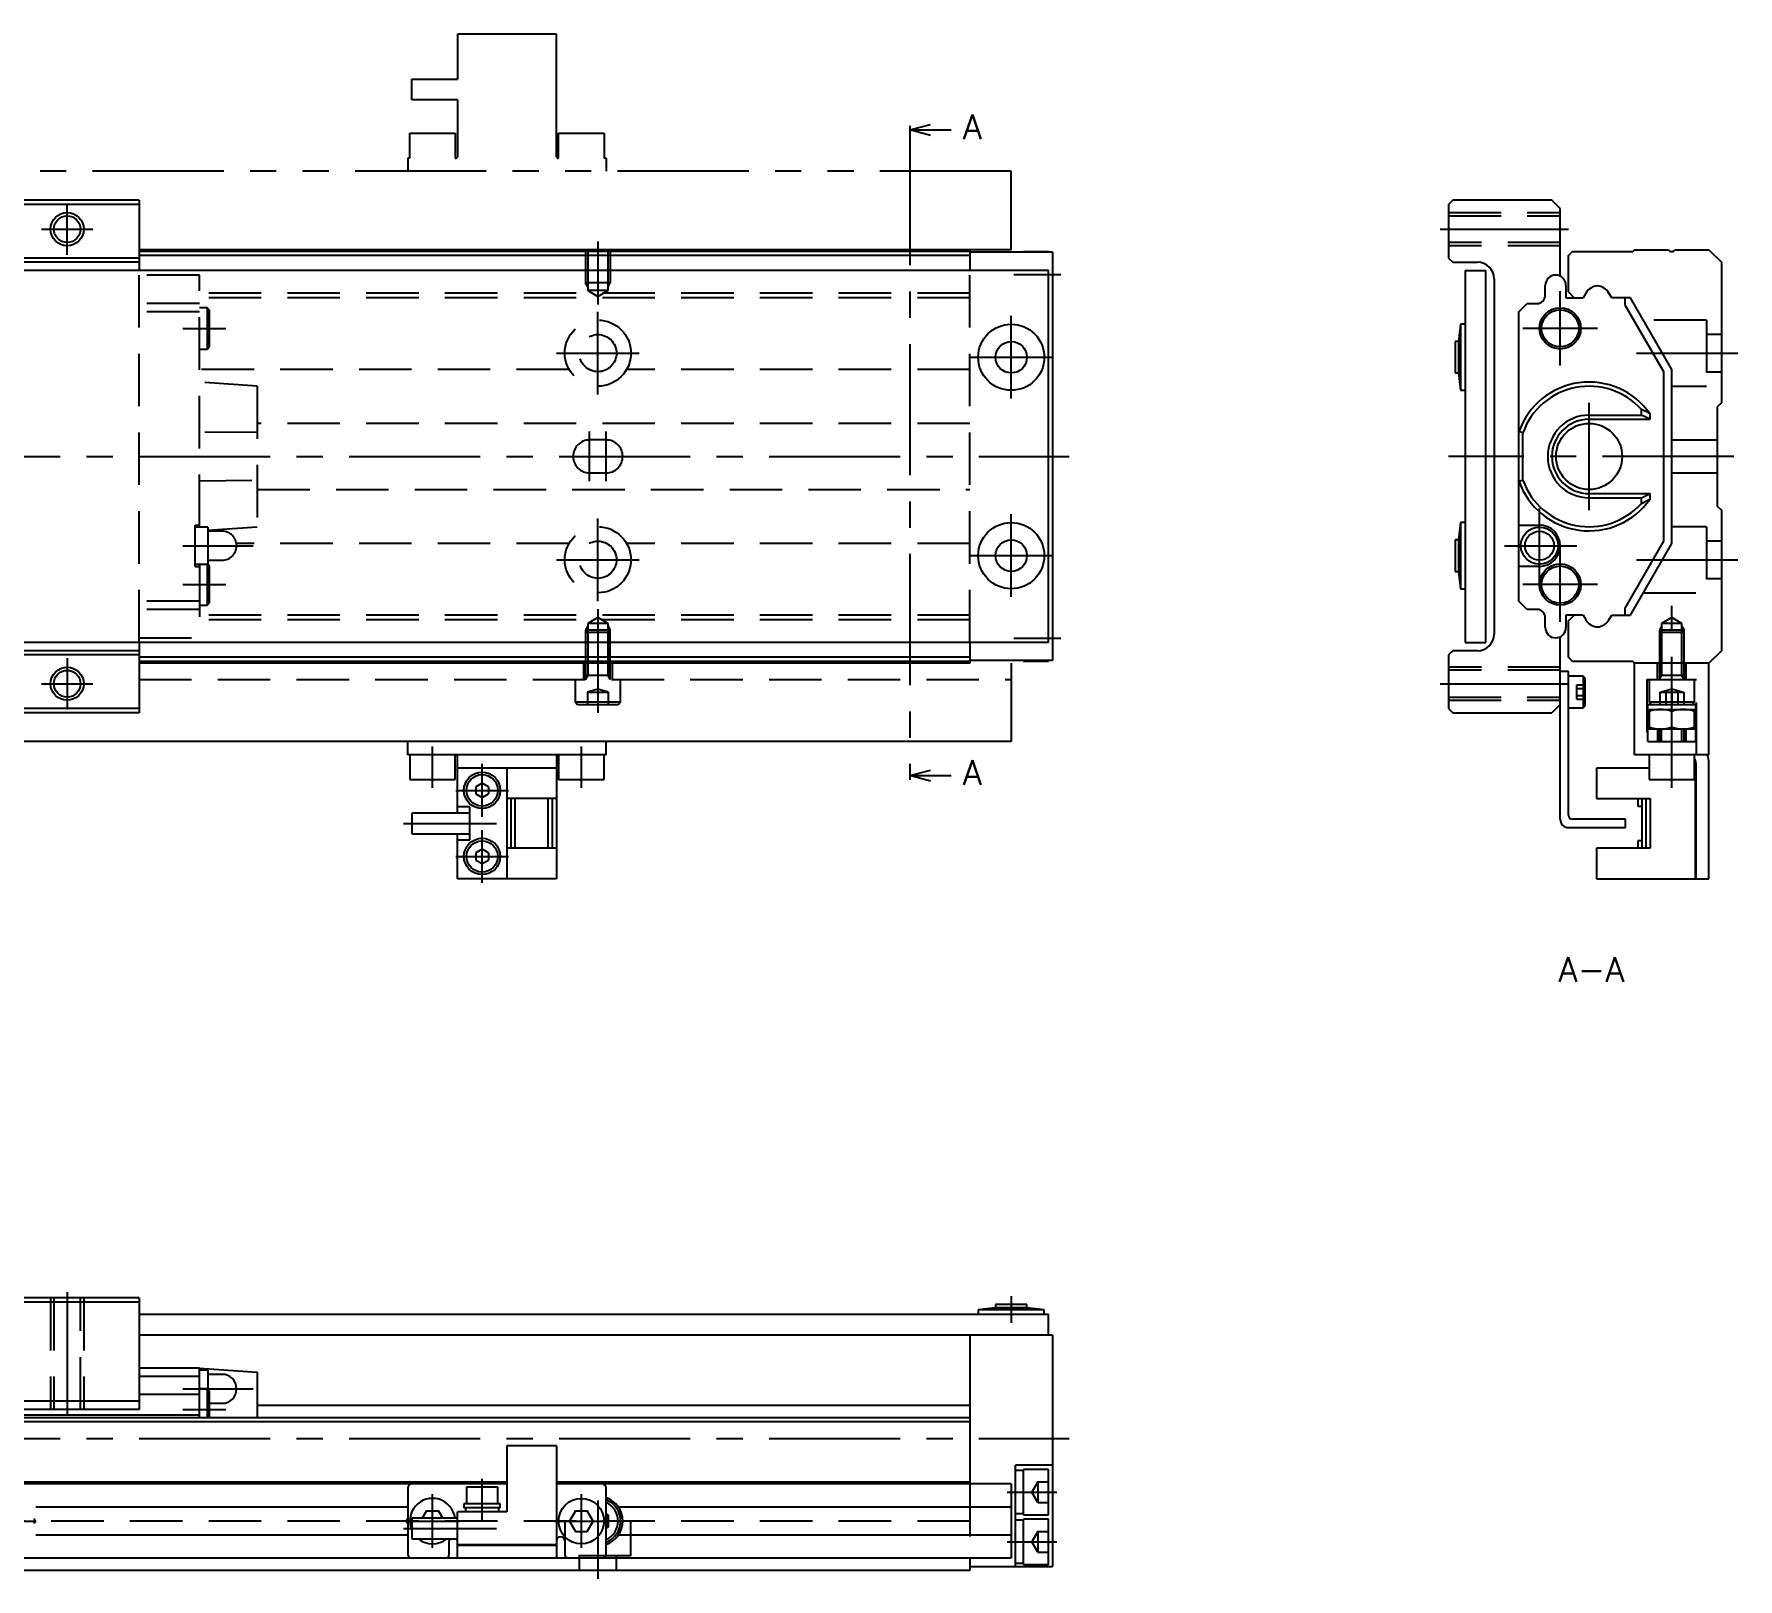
# Model space of a CAD drawing. Extents: x -2 to 471, y -8 to 200.
# Drawn here: x 264.7 to 470.8, y 13.5 to 200.4 of the extents above; entities that cross this region are included whole.
import ezdxf

# ---------------------------------------------------------------- set-up
doc = ezdxf.new("R2010")
doc.units = 0
doc.header["$LTSCALE"] = 0.5
for name, pattern in [('CENTER', [50.8, 31.75, -6.35, 6.35, -6.35]), ('DASHED', [19.05, 12.7, -6.35]), ('PHANTOM', [63.5, 31.75, -6.35, 6.35, -6.35, 6.35, -6.35])]:
    doc.linetypes.add(name, pattern=pattern)
for name, color, linetype in [('MSM_CENTER', 1, 'CENTER'), ('MSM_CONTINUOUS', 7, 'CONTINUOUS'), ('MSM_DASHED', 4, 'DASHED'), ('MSM_IMAGINARY', 6, 'PHANTOM'), ('MSM_NARROW', 5, 'CONTINUOUS'), ('MSM_PART_NUMBER', 7, 'CONTINUOUS')]:
    doc.layers.add(name, color=color, linetype=linetype)
doc.styles.get("Standard").update_dxf_attribs({"font": 'txt.shx', "height": 3, "bigfont": 'bigfont.shx'})

msp = doc.modelspace()

# ---------------------------------------------------------------- linework, layer by layer
at = {"layer": 'MSM_CENTER'}
for p, q in [((370.63, 188.31), (370.63, 111.19)), ((268.7, 173.71), (268.7, 179.91)), ((265.6, 176.81), (271.8, 176.81)), ((332.9, 175.31), (332.9, 167.68)), ((434.8, 176.81), (450.3, 176.81)), ((383.2, 171.31), (388.9, 171.31)), ((449.3, 160.31), (449.3, 169.31)), ((332.9, 156.81), (332.9, 166.81)), ((382.9, 156.31), (382.9, 166.31)), ((282.7, 164.81), (287.9, 164.81)), ((453.8, 164.81), (444.8, 164.81)), ((327.9, 161.81), (337.9, 161.81)), ((377.9, 161.31), (387.9, 161.31)), ((458.52, 161.81), (470.8, 161.81)), ((452.8, 142.81), (452.8, 155.81)), ((331.9, 146.31), (331.9, 152.31)), ((333.9, 146.31), (333.9, 152.31)), ((-2, 149.31), (389.9, 149.31)), ((470.3, 149.31), (435.8, 149.31)), ((382.9, 132.31), (382.9, 142.31)), ((446.8, 134.01), (446.8, 143.01)), ((332.9, 131.81), (332.9, 141.81)), ((282.7, 138.51), (291.2, 138.51)), ((442.55, 138.51), (451.3, 138.51)), ((449.3, 129.31), (449.3, 138.31)), ((327.9, 136.81), (337.9, 136.81)), ((377.9, 137.31), (387.9, 137.31)), ((458.52, 136.81), (470.8, 136.81)), ((282.7, 133.81), (287.9, 133.81)), ((453.8, 133.81), (444.8, 133.81)), ((332.9, 130.82), (332.9, 118.31)), ((462.8, 109.21), (462.8, 131.22)), ((383.2, 127.31), (388.9, 127.31)), ((268.7, 124.91), (268.7, 118.71)), ((265.6, 121.81), (271.8, 121.81)), ((434.8, 121.81), (450.3, 121.81)), ((312.9, 109.21), (312.9, 114.21)), ((330.9, 109.21), (330.9, 114.21)), ((318.9, 105.71), (318.9, 112.11)), ((315.7, 108.91), (322.1, 108.91)), ((309.4, 104.91), (320.65, 104.91)), ((318.9, 97.71), (318.9, 104.11)), ((315.7, 100.91), (322.1, 100.91)), ((268.7, 48.18), (268.7, 33.33)), ((382.9, 47.7), (382.9, 44.5)), ((282.7, 36.5), (291.2, 36.5)), ((282.7, 34), (287.9, 34)), ((-2, 30.5), (389.9, 30.5)), ((318.9, 20.6), (318.9, 25.6)), ((312.9, 17.25), (312.9, 23.75)), ((330.9, 17.25), (330.9, 23.75)), ((332.9, 23), (332.9, 13.5)), ((382.4, 24), (388.4, 24)), ((258.45, 20.5), (264.95, 20.5)), ((309.4, 19.6), (320.65, 19.6)), ((309.65, 20.5), (316.15, 20.5)), ((327.65, 20.5), (334.15, 20.5)), ((382.4, 18), (388.4, 18))]:
    msp.add_line(p, q, dxfattribs=at)
at = {"layer": 'MSM_CONTINUOUS'}
for p, q in [((370.63, 188.81), (373.13, 189.48)), ((370.63, 189.31), (370.63, 188.31)), ((373.13, 188.14), (370.63, 188.81)), ((370.63, 188.81), (375.63, 188.81)), ((277.4, 180.31), (230, 180.31)), ((277.4, 179.81), (230, 179.81)), ((277.4, 180.31), (277.4, 171.81)), ((436.3, 180.31), (435.8, 179.81)), ((435.8, 179.81), (435.8, 173.31)), ((448.3, 180.31), (436.3, 180.31)), ((449.3, 179.31), (448.3, 180.31)), ((449.3, 171.14), (449.3, 179.31)), ((277.4, 173.31), (230, 173.31)), ((377.9, 174.31), (277.4, 174.31)), ((377.9, 174.11), (277.4, 174.11)), ((377.9, 173.61), (277.4, 173.61)), ((377.9, 174.31), (377.9, 171.81)), ((387.9, 174.01), (377.9, 174.01)), ((384.4, 174.01), (384.4, 174.06)), ((387.4, 174.06), (384.4, 174.06)), ((387.4, 174.01), (387.4, 174.06)), ((387.9, 174.01), (387.9, 124.61)), ((435.8, 173.31), (436.3, 172.81)), ((450.3, 173.61), (450.8, 174.11)), ((450.3, 169.21), (450.3, 173.61)), ((450.8, 174.11), (458.1, 174.11)), ((458.1, 174.11), (458.3, 174.31)), ((458.3, 174.31), (462.4, 174.31)), ((463.2, 174.31), (467.3, 174.31)), ((467.3, 174.31), (468.8, 172.81)), ((387.4, 171.81), (118.4, 171.81)), ((277.4, 172.81), (230, 172.81)), ((387.4, 126.81), (387.4, 171.81)), ((436.3, 172.81), (439.3, 172.81)), ((437.8, 171.81), (437.8, 126.81)), ((437.8, 171.81), (440.3, 171.81)), ((440.3, 126.81), (440.3, 171.81)), ((468.8, 172.81), (468.8, 155.81)), ((441.3, 170.81), (441.3, 127.81)), ((447.5, 168.81), (447.5, 170.01)), ((450, 170.01), (450, 168.51)), ((451, 168.51), (450.3, 169.21)), ((452.4, 169.07), (452.08, 168.51)), ((455.53, 168.51), (455.2, 169.07)), ((444.3, 166.81), (445.3, 167.81)), ((445.3, 167.81), (446.5, 167.81)), ((450, 168.51), (452.08, 168.51)), ((457.8, 168.51), (455.53, 168.51)), ((457.14, 168.51), (457.14, 167.66)), ((457.14, 167.66), (461.8, 159.59)), ((462.8, 159.85), (457.8, 168.51)), ((437.25, 165.31), (437, 163.21)), ((437.8, 165.31), (437.25, 165.31)), ((437.25, 165.31), (437.25, 157.31)), ((444.3, 131.81), (444.3, 166.81)), ((437, 163.21), (436.6, 163.21)), ((436.6, 163.21), (436.6, 159.41)), ((437, 163.21), (437, 159.41)), ((436.6, 159.41), (437, 159.41)), ((437, 159.41), (437.25, 157.31)), ((461.8, 159.59), (461.8, 139.04)), ((462.8, 138.78), (462.8, 159.85)), ((437.25, 157.31), (437.8, 157.31)), ((459.12, 154.31), (459.12, 155)), ((468.8, 155.81), (468.3, 155.31)), ((468.3, 155.31), (468.3, 143.3)), ((452.8, 154.31), (459.12, 154.31)), ((452.8, 153.81), (460.18, 153.81)), ((460.18, 153.81), (459.12, 154.31)), ((460.18, 153.81), (460.18, 154.47)), ((444.8, 152.19), (444.3, 152.27)), ((444.8, 146.44), (444.8, 152.19)), ((444.3, 146.36), (444.8, 146.44)), ((452.8, 144.81), (460.18, 144.81)), ((452.8, 144.31), (459.12, 144.31)), ((459.12, 144.31), (460.18, 144.81)), ((459.12, 143.63), (459.12, 144.31)), ((460.18, 144.16), (460.18, 144.81)), ((468.3, 143.3), (468.8, 142.8)), ((468.8, 142.8), (468.8, 125.81)), ((437.25, 141.31), (437, 139.21)), ((437.8, 141.31), (437.25, 141.31)), ((437.25, 141.31), (437.25, 133.31)), ((444.3, 141.01), (446.8, 141.01)), ((437, 139.21), (436.6, 139.21)), ((436.6, 139.21), (436.6, 135.41)), ((437, 139.21), (437, 135.41)), ((461.8, 139.04), (457.14, 130.96)), ((457.8, 130.11), (462.8, 138.78)), ((436.6, 135.41), (437, 135.41)), ((437, 135.41), (437.25, 133.31)), ((446.8, 136.01), (444.3, 136.01)), ((437.25, 133.31), (437.8, 133.31)), ((445.3, 130.81), (444.3, 131.81)), ((446.5, 130.81), (445.3, 130.81)), ((450, 130.11), (450, 128.61)), ((452.08, 130.11), (450, 130.11)), ((450.3, 129.41), (451, 130.11)), ((452.08, 130.11), (452.4, 129.55)), ((455.2, 129.55), (455.53, 130.11)), ((455.53, 130.11), (457.8, 130.11)), ((457.14, 130.96), (457.14, 130.11)), ((447.5, 128.61), (447.5, 129.81)), ((450.3, 125.01), (450.3, 129.41)), ((387.4, 126.81), (118.4, 126.81)), ((277.4, 125.81), (230, 125.81)), ((277.4, 126.81), (277.4, 118.31)), ((377.9, 126.81), (377.9, 124.31)), ((436.3, 125.81), (435.8, 125.31)), ((439.3, 125.81), (436.3, 125.81)), ((437.8, 126.81), (440.3, 126.81)), ((449.3, 105.41), (449.3, 127.49)), ((468.8, 125.81), (467.3, 124.31)), ((277.4, 125.31), (230, 125.31)), ((377.9, 125.01), (277.4, 125.01)), ((377.9, 124.51), (277.4, 124.51)), ((377.9, 124.31), (277.4, 124.31)), ((387.9, 124.61), (377.9, 124.61)), ((382.9, 124.31), (382.9, 114.81)), ((384.4, 124.56), (384.4, 124.61)), ((384.4, 124.56), (387.4, 124.56)), ((387.4, 124.56), (387.4, 124.61)), ((435.8, 125.31), (435.8, 118.81)), ((450.8, 124.51), (450.3, 125.01)), ((458.1, 124.51), (450.8, 124.51)), ((458.3, 124.31), (458.1, 124.51)), ((467.3, 124.31), (458.3, 124.31)), ((458.3, 113.21), (458.3, 124.31)), ((467.3, 113.21), (467.3, 124.31)), ((450.3, 123.31), (449.3, 123.31)), ((450.3, 105.91), (450.3, 123.31)), ((452.1, 122.71), (450.3, 122.71)), ((452.1, 122.71), (452.1, 118.91)), ((452.3, 122.51), (452.1, 122.71)), ((452.3, 122.51), (452.3, 119.11)), ((277.4, 118.81), (230, 118.81)), ((277.4, 118.31), (230, 118.31)), ((435.8, 118.81), (436.3, 118.31)), ((436.3, 118.31), (448.3, 118.31)), ((449.3, 119.31), (448.3, 118.31)), ((450.3, 118.91), (452.1, 118.91)), ((452.1, 118.91), (452.3, 119.11)), ((459.9, 119.31), (465.7, 119.31)), ((459.9, 114.81), (459.9, 119.31)), ((460.05, 118.71), (465.55, 118.71)), ((460.05, 118.71), (460.05, 116.31)), ((462.8, 116.56), (462.8, 118.47)), ((465.55, 116.31), (465.55, 118.71)), ((465.7, 114.81), (465.7, 119.31)), ((465.7, 116.31), (459.9, 116.31)), ((461.1, 114.81), (461.1, 116.31)), ((461.3, 116.31), (461.3, 114.81)), ((464.49, 116.33), (464.18, 116.31)), ((464.3, 114.81), (464.3, 116.31)), ((464.5, 116.31), (464.5, 114.81)), ((382.9, 114.81), (258.7, 114.81)), ((309.9, 113.21), (309.9, 114.81)), ((333.9, 113.21), (333.9, 114.81)), ((459.9, 114.81), (465.7, 114.81)), ((333.9, 113.21), (309.9, 113.21)), ((310.15, 113.21), (310.15, 110.21)), ((315.65, 110.21), (315.65, 113.21)), ((315.9, 106.16), (315.9, 113.08)), ((327.9, 111.61), (315.9, 111.61)), ((321.9, 111.61), (321.9, 98.21)), ((327.9, 113.08), (327.9, 98.21)), ((328.15, 113.21), (328.15, 110.21)), ((333.65, 110.21), (333.65, 113.21)), ((370.63, 110.69), (373.13, 111.36)), ((460.05, 111.61), (453.7, 111.61)), ((453.7, 111.61), (453.7, 107.91)), ((467.3, 113.21), (458.3, 113.21)), ((460.05, 113.21), (460.05, 110.21)), ((465.55, 110.21), (465.55, 113.21)), ((465.65, 111.61), (465.55, 111.61)), ((465.65, 98.21), (465.65, 111.61)), ((465.65, 111.56), (465.7, 111.56)), ((465.7, 112.21), (465.7, 98.21)), ((467.3, 98.21), (467.3, 112.21)), ((310.15, 110.21), (315.65, 110.21)), ((318.9, 109.78), (318.15, 109.35)), ((318.15, 109.35), (318.15, 108.48)), ((319.65, 109.35), (318.9, 109.78)), ((319.65, 109.35), (319.65, 108.48)), ((328.15, 110.21), (333.65, 110.21)), ((370.63, 111.19), (370.63, 110.19)), ((373.13, 110.02), (370.63, 110.69)), ((370.63, 110.69), (375.63, 110.69)), ((460.05, 110.21), (465.55, 110.21)), ((318.15, 108.48), (318.9, 108.05)), ((318.9, 108.05), (319.65, 108.48)), ((327.9, 107.91), (321.9, 107.91)), ((322.4, 101.91), (322.4, 107.91)), ((322.9, 101.91), (322.9, 107.91)), ((326.9, 101.91), (326.9, 107.91)), ((327.4, 101.91), (327.4, 107.91)), ((453.7, 107.91), (460.2, 107.91)), ((458.7, 107.91), (458.7, 107.01)), ((459.2, 101.91), (459.2, 107.91)), ((459.7, 101.91), (459.7, 107.91)), ((460.2, 107.91), (460.2, 101.91)), ((310.4, 106.16), (310.4, 103.66)), ((317.4, 106.16), (310.4, 106.16)), ((317.4, 106.91), (315.9, 106.91)), ((317.4, 102.91), (317.4, 106.91)), ((457.2, 105.41), (450.8, 105.41)), ((457.2, 104.41), (457.2, 105.41)), ((458.7, 107.01), (459.2, 107.01)), ((310.4, 103.66), (317.4, 103.66)), ((315.9, 98.21), (315.9, 103.66)), ((450.3, 104.41), (457.2, 104.41)), ((315.9, 102.91), (317.4, 102.91)), ((318.9, 101.78), (318.15, 101.35)), ((318.15, 101.35), (318.15, 100.48)), ((319.65, 101.35), (318.9, 101.78)), ((319.65, 101.35), (319.65, 100.48)), ((327.9, 101.91), (321.9, 101.91)), ((460.2, 101.91), (453.7, 101.91)), ((453.7, 101.91), (453.7, 98.21)), ((458.7, 102.81), (458.7, 101.91)), ((459.2, 102.81), (458.7, 102.81)), ((318.15, 100.48), (318.9, 100.05)), ((318.9, 100.05), (319.65, 100.48)), ((327.9, 98.21), (315.9, 98.21)), ((453.7, 98.21), (465.65, 98.21)), ((465.65, 98.26), (465.7, 98.26)), ((465.7, 98.21), (467.3, 98.21)), ((277.4, 47.5), (230, 47.5)), ((277.4, 47.5), (277.4, 34)), ((277.4, 47), (230, 47)), ((387.4, 45.5), (277.4, 45.5)), ((381, 46.3), (378.9, 46.05)), ((378.9, 46.05), (378.9, 45.5)), ((386.9, 46.05), (378.9, 46.05)), ((381, 46.7), (381, 46.3)), ((384.8, 46.7), (381, 46.7)), ((384.8, 46.3), (381, 46.3)), ((384.8, 46.3), (384.8, 46.7)), ((386.9, 46.05), (384.8, 46.3)), ((386.9, 45.5), (386.9, 46.05)), ((387.4, 43), (387.4, 45.5)), ((387.9, 43), (277.4, 43)), ((377.9, 43), (377.9, 25)), ((387.9, 43), (387.9, 15)), ((284.7, 39), (277.4, 39)), ((284.7, 38), (277.4, 38)), ((284.7, 39), (291.7, 38.5)), ((284.7, 33), (284.7, 39)), ((285.7, 38.75), (284.7, 38.75)), ((285.7, 38.75), (285.7, 36.45)), ((287.45, 38.25), (285.7, 38.25)), ((291.7, 38.5), (291.7, 33)), ((284.7, 35.8), (277.4, 35.8)), ((285.65, 36.5), (284.7, 36.5)), ((285.9, 36.25), (285.65, 36.5)), ((285.65, 36.5), (285.65, 33)), ((285.9, 36.25), (285.9, 33)), ((277.4, 35), (230, 35)), ((277.4, 34), (230, 34)), ((284.7, 33.3), (258.7, 33.3)), ((377.9, 33), (258.7, 33)), ((285.9, 34.75), (287.45, 34.75)), ((377.9, 34.5), (291.7, 34.5)), ((377.9, 32.5), (258.7, 32.5)), ((321.9, 29.6), (321.9, 21.6)), ((327.9, 29.6), (321.9, 29.6)), ((327.9, 29.6), (327.9, 16)), ((383.4, 15), (383.4, 27.25)), ((387.9, 27.25), (383.4, 27.25)), ((321.9, 25.2), (258.7, 25.2)), ((321.9, 25), (258.7, 25)), ((377.9, 25.2), (327.9, 25.2)), ((382.9, 25), (327.9, 25)), ((382.9, 25), (382.9, 16)), ((384.4, 26.6), (383.4, 26.6)), ((384.4, 21.25), (384.4, 26.75)), ((387.4, 26.75), (384.4, 26.75)), ((387.4, 21.25), (387.4, 26.75)), ((309.9, 24.5), (309.9, 16.5)), ((317, 24.6), (317, 22.6)), ((320.8, 24.6), (317, 24.6)), ((320.8, 22.6), (320.8, 24.6)), ((333.9, 16.5), (333.9, 24.5)), ((264.88, 20.5), (264.7, 20.8)), ((309.9, 22.2), (264.9, 22.2)), ((309.9, 20.8), (309.72, 20.5)), ((315.9, 20.85), (310.4, 20.85)), ((310.4, 20.85), (310.4, 18.35)), ((312.18, 21.75), (311.66, 20.85)), ((312.18, 21.75), (313.62, 21.75)), ((314.14, 20.85), (313.62, 21.75)), ((321.9, 21.6), (315.9, 21.6)), ((315.9, 16), (315.9, 21.6)), ((316.7, 22.6), (316.7, 22.1)), ((321.1, 22.6), (316.7, 22.6)), ((321.1, 22.1), (316.7, 22.1)), ((316.9, 22.1), (316.9, 21.6)), ((320.9, 21.6), (320.9, 22.1)), ((321.1, 22.1), (321.1, 22.6)), ((330.18, 21.75), (329.46, 20.5)), ((330.18, 21.75), (331.62, 21.75)), ((332.34, 20.5), (331.62, 21.75)), ((333.9, 21.37), (334.15, 21.22)), ((334.08, 20.5), (333.9, 20.8)), ((334.15, 21.22), (334.15, 19.78)), ((382.9, 22.2), (335.37, 22.2)), ((383.4, 21.4), (384.4, 21.4)), ((384.4, 21.25), (387.4, 21.25)), ((384.4, 15.25), (384.4, 20.75)), ((387.4, 20.75), (384.4, 20.75)), ((387.4, 15.25), (387.4, 20.75)), ((264.7, 20.2), (264.88, 20.5)), ((309.9, 18.8), (264.9, 18.8)), ((309.72, 20.5), (309.9, 20.2)), ((329.46, 20.5), (330.18, 19.25)), ((330.18, 19.25), (331.62, 19.25)), ((331.62, 19.25), (332.34, 20.5)), ((333.9, 20.2), (334.08, 20.5)), ((334.15, 19.78), (333.9, 19.63)), ((382.9, 18.8), (335.37, 18.8)), ((384.4, 20.6), (383.4, 20.6)), ((310.4, 18.35), (315.9, 18.35)), ((314.9, 16.5), (314.9, 18.1)), ((315.9, 17.65), (327.9, 17.65)), ((315.9, 17.6), (327.9, 17.6)), ((315.95, 17.65), (315.95, 17.6)), ((327.85, 17.65), (327.85, 17.6)), ((328.9, 18.1), (328.9, 16.5)), ((382.9, 16), (122.9, 16)), ((377.9, 14.5), (127.9, 14.5)), ((377.9, 16), (377.9, 14.5)), ((377.9, 15), (387.9, 15)), ((383.4, 15.4), (384.4, 15.4)), ((384.4, 15.25), (387.4, 15.25))]:
    msp.add_line(p, q, dxfattribs=at)
for centre, radius in [((268.7, 176.81), 1.62), ((449.3, 164.81), 2.5), ((449.3, 164.81), 2.25), ((382.9, 161.31), 4), ((382.9, 161.31), 1.9), ((452.8, 149.31), 4), ((382.9, 137.31), 4), ((446.8, 138.51), 2.25), ((446.8, 138.51), 1.75), ((382.9, 137.31), 1.9), ((449.3, 133.81), 2.5), ((449.3, 133.81), 2.25), ((268.7, 121.81), 1.62), ((318.9, 108.91), 2.2), ((318.9, 108.91), 1.9), ((318.9, 100.91), 2.2), ((318.9, 100.91), 1.9), ((330.9, 20.5), 2.75)]:
    msp.add_circle(centre, radius, dxfattribs=at)
for centre, radius, start, end in [((462.8, 174.61), 0.5, 216.8761, 323.1239), ((439.3, 170.81), 2, 0, 90), ((448.75, 170.01), 1.25, 0, 180), ((453.92, 168.2), 1.75, 93.7679, 149.9999), ((453.69, 168.2), 1.75, 30.0001, 86.2321), ((446.5, 168.81), 1, 270, 0), ((452.8, 149.31), 9, 34.9152, 160.8119), ((452.8, 149.31), 8.5, 41.9786, 160.2501), ((454.65, 144.79), 11.15, 60.2349, 66.3409), ((452.8, 149.31), 5, 90, 270), ((452.8, 149.31), 4.5, 90, 270), ((452.8, 149.31), 9, 199.1881, 325.0848), ((452.8, 149.31), 8.5, 199.7499, 318.0214), ((454.73, 153.67), 10.96, 293.6059, 299.8183), ((446.8, 138.51), 2.5, 270, 90), ((446.5, 129.81), 1, 0, 90), ((439.3, 127.81), 2, 270, 0), ((448.75, 128.61), 1.25, 180, 0), ((453.92, 130.43), 1.75, 210.0001, 266.2321), ((453.69, 130.43), 1.75, 273.7679, 329.9999), ((461.43, 114.74), 3.97, 69.7438, 110.2562), ((464.18, 114.74), 3.97, 69.7438, 110.2562), ((461.43, 120.29), 3.97, 249.7438, 290.2562), ((464.18, 120.29), 3.97, 249.7438, 290.2562), ((315.64, 112.9), 0.311, 34.723, 88.9034), ((328.16, 112.9), 0.318, 91.7128, 144.6608), ((464.7, 112.21), 1, 0, 31.7883), ((464.7, 112.21), 2.6, 0, 22.6199), ((450.3, 105.41), 1, 180, 270), ((450.8, 105.91), 0.5, 180, 270), ((287.45, 36.5), 1.75, 270, 90), ((310.4, 24.5), 0.5, 90, 180), ((333.4, 24.5), 0.5, 0, 90), ((312.9, 20.5), 2.75, 7.312, 204.62), ((332.9, 20.5), 3, 289.4712, 70.5288), ((332.9, 20.5), 2.75, 291.3237, 68.6763), ((332.9, 20.5), 2.45, 294.0895, 65.9105), ((332.9, 20.5), 1.25, 323.1301, 36.8699), ((328.4, 18.1), 0.5, 0, 180), ((310.4, 16.5), 0.5, 180, 270), ((312.9, 20.5), 2.75, 231.4273, 308.5727), ((314.4, 16.5), 0.5, 270, 0), ((315.4, 18.1), 0.5, 150, 180), ((315.4, 18.1), 0.5, 0, 30), ((329.4, 16.5), 0.5, 180, 270), ((333.4, 16.5), 0.5, 270, 0)]:
    msp.add_arc(centre, radius, start, end, dxfattribs=at)
at = {"layer": 'MSM_DASHED'}
for p, q in [((435.8, 178.81), (449.3, 178.81)), ((435.8, 178.44), (449.3, 178.44)), ((449.3, 175.19), (435.8, 175.19)), ((331.4, 174.31), (331.4, 170.31)), ((331.6, 174.11), (331.6, 174.11)), ((331.67, 174.31), (331.67, 169.39)), ((334.13, 169.39), (334.13, 174.31)), ((334.2, 174.11), (334.21, 174.13)), ((334.4, 174.31), (334.4, 170.31)), ((449.3, 174.81), (435.8, 174.81)), ((277.4, 126.81), (277.4, 171.81)), ((284.7, 171.26), (277.4, 171.26)), ((284.7, 140.76), (284.7, 171.26)), ((377.9, 126.81), (377.9, 171.81)), ((377.9, 169.07), (284.7, 169.07)), ((334.4, 170.31), (331.4, 170.31)), ((331.67, 169.85), (331.4, 170.31)), ((334.13, 169.39), (331.67, 169.39)), ((331.67, 169.39), (332.9, 168.68)), ((332.9, 168.68), (334.13, 169.39)), ((334.13, 169.85), (334.4, 170.31)), ((284.7, 167.81), (277.4, 167.81)), ((377.9, 168.51), (284.7, 168.51)), ((285.65, 167.31), (284.7, 167.31)), ((285.65, 167.31), (285.65, 162.31)), ((285.9, 167.06), (285.65, 167.31)), ((285.9, 167.06), (285.9, 162.56)), ((284.7, 166.81), (277.4, 166.81)), ((467, 165.81), (459.36, 165.81)), ((467, 165.81), (467, 157.81)), ((468.8, 164.06), (467, 164.06)), ((284.7, 162.31), (285.65, 162.31)), ((285.65, 162.31), (285.9, 162.56)), ((329.41, 159.85), (284.7, 159.85)), ((377.9, 159.85), (336.39, 159.85)), ((467, 159.56), (468.8, 159.56)), ((291.7, 157.81), (284.7, 158.31)), ((291.7, 157.81), (291.7, 140.81)), ((462.8, 157.81), (467, 157.81)), ((377.9, 153.31), (291.7, 153.31)), ((291.7, 152.19), (284.7, 152.27)), ((333.9, 151.31), (331.9, 151.31)), ((462.8, 151.31), (468.3, 151.31)), ((284.7, 146.36), (291.7, 146.44)), ((331.9, 147.31), (333.9, 147.31)), ((462.8, 147.31), (468.3, 147.31)), ((291.7, 145.31), (377.9, 145.31)), ((284.2, 141.01), (284.7, 141.01)), ((284.2, 136.01), (284.2, 141.01)), ((285.7, 140.76), (284.2, 140.76)), ((285.7, 140.39), (291.7, 140.81)), ((285.7, 140.76), (285.7, 136.26)), ((287.45, 140.26), (285.7, 140.26)), ((467, 140.81), (462.8, 140.81)), ((467, 140.81), (467, 132.81)), ((329.41, 138.78), (289.18, 138.78)), ((377.9, 138.78), (336.39, 138.78)), ((468.8, 139.06), (467, 139.06)), ((284.2, 136.26), (285.7, 136.26)), ((284.7, 136.26), (284.7, 127.36)), ((285.65, 136.26), (285.65, 131.31)), ((285.7, 136.76), (287.45, 136.76)), ((285.9, 136.06), (285.7, 136.26)), ((285.9, 136.06), (285.9, 131.56)), ((284.2, 136.01), (284.7, 136.01)), ((467, 134.56), (468.8, 134.56)), ((459.36, 132.81), (467, 132.81)), ((284.7, 131.81), (277.4, 131.81)), ((284.7, 130.81), (277.4, 130.81)), ((284.7, 131.31), (285.65, 131.31)), ((377.9, 130.11), (284.7, 130.11)), ((285.65, 131.31), (285.9, 131.56)), ((377.9, 129.55), (284.7, 129.55)), ((331.67, 128.78), (331.4, 128.31)), ((331.4, 128.31), (331.4, 122.31)), ((334.4, 128.31), (331.4, 128.31)), ((331.67, 128.31), (331.4, 128.04)), ((331.4, 128.04), (334.4, 128.04)), ((332.9, 129.82), (331.67, 129.11)), ((331.67, 129.11), (331.67, 122.81)), ((334.13, 129.11), (331.67, 129.11)), ((334.13, 129.11), (332.9, 129.82)), ((334.13, 122.81), (334.13, 129.11)), ((334.13, 128.78), (334.4, 128.31)), ((334.4, 128.04), (334.13, 128.31)), ((334.4, 122.31), (334.4, 128.31)), ((461.57, 128.78), (461.3, 128.31)), ((461.3, 128.31), (461.3, 122.31)), ((464.3, 128.31), (461.3, 128.31)), ((461.57, 128.31), (461.3, 128.04)), ((461.3, 128.04), (464.3, 128.04)), ((462.8, 129.82), (461.57, 129.11)), ((461.57, 129.11), (461.57, 122.81)), ((464.03, 129.11), (461.57, 129.11)), ((464.03, 129.11), (462.8, 129.82)), ((464.03, 122.81), (464.03, 129.11)), ((464.03, 128.78), (464.3, 128.31)), ((464.3, 128.04), (464.03, 128.31)), ((464.3, 122.31), (464.3, 128.31)), ((277.4, 127.36), (284.7, 127.36)), ((331.15, 124.31), (331.15, 122.31)), ((334.65, 122.31), (334.65, 124.31)), ((449.3, 123.81), (435.8, 123.81)), ((461.05, 124.31), (461.05, 122.31)), ((464.55, 122.31), (464.55, 124.31)), ((277.4, 122.31), (382.9, 122.31)), ((330.15, 122.31), (330.15, 119.61)), ((334.4, 122.81), (331.4, 122.81)), ((331.4, 122.31), (331.67, 122.81)), ((334.4, 122.31), (334.13, 122.81)), ((335.65, 119.61), (335.65, 122.31)), ((449.3, 123.44), (435.8, 123.44)), ((451.3, 121.68), (452.3, 121.68)), ((451.3, 119.95), (451.3, 121.68)), ((459.8, 122.31), (459.8, 113.21)), ((459.8, 122.31), (465.8, 122.31)), ((460.05, 122.31), (460.05, 119.61)), ((464.3, 122.81), (461.3, 122.81)), ((461.3, 122.31), (461.57, 122.81)), ((464.3, 122.31), (464.03, 122.81)), ((465.55, 119.61), (465.55, 122.31)), ((465.8, 113.21), (465.8, 122.31)), ((330.15, 119.61), (330.45, 119.31)), ((330.15, 119.61), (335.65, 119.61)), ((332.9, 121.15), (331.65, 120.81)), ((331.65, 120.81), (331.65, 119.31)), ((331.65, 120.81), (334.15, 120.81)), ((334.15, 120.81), (332.9, 121.15)), ((332.9, 120.81), (332.9, 119.31)), ((334.15, 120.81), (334.15, 119.31)), ((335.35, 119.31), (335.65, 119.61)), ((435.8, 120.19), (449.3, 120.19)), ((435.8, 119.81), (449.3, 119.81)), ((451.3, 121.25), (452.3, 121.25)), ((451.3, 120.38), (452.3, 120.38)), ((451.3, 119.95), (452.3, 119.95)), ((460.05, 119.61), (460.35, 119.31)), ((460.05, 119.61), (465.55, 119.61)), ((461.36, 120.81), (461.36, 119.31)), ((461.36, 120.81), (464.25, 120.81)), ((462.8, 121.15), (461.55, 120.81)), ((462.08, 120.81), (462.08, 119.31)), ((464.05, 120.81), (462.8, 121.15)), ((462.8, 120.81), (462.8, 119.31)), ((463.52, 120.81), (463.52, 119.31)), ((464.25, 120.81), (464.25, 119.31)), ((465.25, 119.31), (465.55, 119.61)), ((330.45, 119.31), (335.35, 119.31)), ((266.7, 47.5), (266.7, 34)), ((267.08, 47.5), (267.08, 34)), ((270.32, 34), (270.32, 47.5)), ((270.7, 47.5), (270.7, 34)), ((377.9, 25), (377.9, 16)), ((386.1, 25.25), (385.38, 24)), ((386.1, 25.25), (387.4, 25.25)), ((386.1, 25.25), (386.1, 22.75)), ((386.1, 22.75), (385.38, 24)), ((386.1, 24), (387.4, 24)), ((386.1, 22.75), (387.4, 22.75)), ((377.9, 20.5), (127.9, 20.5)), ((328.9, 20.5), (328.9, 16.3)), ((336.9, 16.3), (336.9, 20.5)), ((386.1, 19.25), (385.38, 18)), ((386.1, 19.25), (387.4, 19.25)), ((386.1, 19.25), (386.1, 16.75)), ((386.1, 16.75), (385.38, 18)), ((386.1, 18), (387.4, 18)), ((386.1, 16.75), (387.4, 16.75)), ((336.9, 16.3), (328.9, 16.3)), ((330.65, 16.3), (330.65, 14.5)), ((335.15, 14.5), (335.15, 16.3))]:
    msp.add_line(p, q, dxfattribs=at)
for centre, radius in [((332.9, 161.81), 4), ((332.9, 161.81), 2.25), ((332.9, 136.81), 4), ((332.9, 136.81), 2.25)]:
    msp.add_circle(centre, radius, dxfattribs=at)
for centre, radius, start, end in [((331.9, 149.31), 2, 90, 270), ((333.9, 149.31), 2, 270, 90), ((287.45, 138.51), 1.75, 270, 90)]:
    msp.add_arc(centre, radius, start, end, dxfattribs=at)
at = {"layer": 'MSM_IMAGINARY'}
for p, q in [((315.9, 200.41), (315.9, 194.96)), ((327.9, 200.41), (315.9, 200.41)), ((327.9, 185.55), (327.9, 200.41)), ((310.4, 192.46), (310.4, 194.96)), ((310.4, 194.96), (315.9, 194.96)), ((315.9, 192.46), (310.4, 192.46)), ((315.9, 192.46), (315.9, 185.55)), ((310.15, 188.41), (315.65, 188.41)), ((310.15, 185.41), (310.15, 188.41)), ((315.65, 188.41), (315.65, 185.41)), ((328.15, 188.41), (333.65, 188.41)), ((328.15, 185.41), (328.15, 188.41)), ((333.65, 188.41), (333.65, 185.41)), ((382.9, 183.81), (258.7, 183.81)), ((309.9, 185.41), (309.9, 183.81)), ((310.15, 185.41), (309.9, 185.41)), ((333.9, 185.41), (333.65, 185.41)), ((333.9, 185.41), (333.9, 183.81)), ((382.9, 174.31), (382.9, 183.81)), ((382.9, 174.31), (377.9, 174.31))]:
    msp.add_line(p, q, dxfattribs=at)
for centre, radius, start, end in [((315.7, 185.62), 0.214, 256.5646, 339.8089), ((328.1, 185.62), 0.213, 199.9844, 283.642)]:
    msp.add_arc(centre, radius, start, end, dxfattribs=at)
at = {"layer": 'MSM_NARROW'}
for p, q in [((461.57, 114.81), (461.57, 116.31)), ((464.03, 114.81), (464.03, 116.31))]:
    msp.add_line(p, q, dxfattribs=at)
for centre in [(268.7, 176.81), (268.7, 121.81)]:
    msp.add_circle(centre, 2, dxfattribs=at)

# ---------------------------------------------------------------- texts
at = {"layer": 'MSM_PART_NUMBER'}
for s, p in [('A', (377.04, 187.69)), ('A', (377.04, 109.56)), ('A-A', (449.11, 85.74))]:
    msp.add_text(s, height=3, dxfattribs=at).set_placement(p)

doc.saveas('drawing.dxf')
